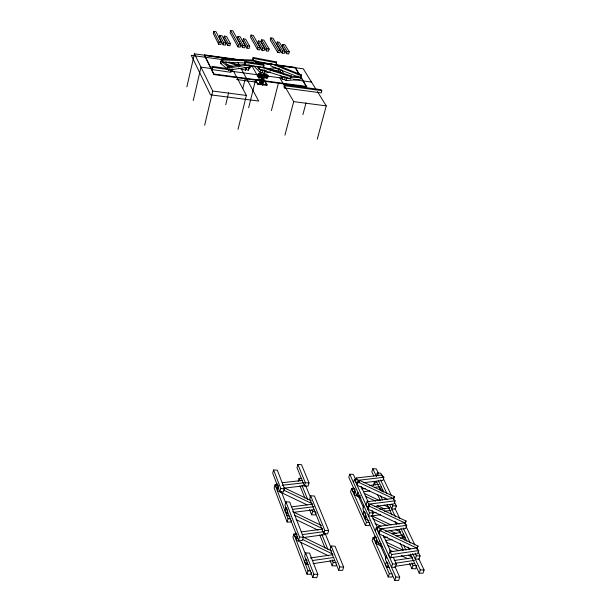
<?xml version="1.0" encoding="UTF-8"?>
<svg xmlns="http://www.w3.org/2000/svg" width="611" height="611" viewBox="0 0 611 611"><rect width="100%" height="100%" fill="white"/><g stroke="black" fill="none" stroke-linecap="round" stroke-linejoin="round"><path stroke-width="0.92" d="M213.758 31.352L213.27 33.513L218.639 44.168L220.892 44.488L221.396 42.296L215.989 31.673L213.758 31.352L219.143 41.983L218.639 44.168M186.89 86.808L194.458 53.837L236.411 59.611M193.244 100.548L200.996 67.141L212.223 68.661M301.009 76.925L306.699 86.999L214.033 74.58L204.395 55.433L204.517 54.898L243.239 60.229M227.246 68.569L212.193 66.37L211.666 68.615L212.093 69.57L230.912 72.312L231.454 70.074L231.004 69.119M219.83 35.476L219.318 37.638L223.152 44.802L225.406 45.115L225.917 42.938L222.068 35.797L219.83 35.476L223.664 42.625L223.152 44.802M212.093 69.57L212.62 67.325L212.193 66.37M214.033 74.58L204.517 54.898M224.298 36.11L223.786 38.272L227.659 45.435L229.904 45.749L230.423 43.572L226.528 36.431L224.298 36.11L228.17 43.259L227.659 45.435M204.647 125.232L212.743 91.054L194.458 53.837M226.864 68.47L220.38 63.284L220.907 61.062L222.244 61.047M253.496 60.061L221.846 59L221.319 61.222L222.373 62.223L245.653 62.979M227.46 66.897L226.925 69.135L228.59 70.12L248.998 67.118L249.532 64.903L229.117 67.882L227.46 66.897L245.095 64.338M228.59 70.12L229.117 67.882M222.373 62.223L222.908 59.993L221.846 59M230.63 30.55L230.118 32.688L237.962 46.879L240.199 47.192L240.726 45.023L232.829 30.863L230.63 30.55L238.481 44.71L237.962 46.879M237.969 36.431L237.458 38.577L242.437 47.505L244.675 47.818L245.202 45.649L240.184 36.744L237.969 36.431L242.964 45.336L242.437 47.505M260.339 81.92A1.497 0.527 14.3 0 0 259.858 82.355A1.497 0.527 14.3 0 0 260.935 82.997L261.47 80.492L260.866 83.264L262.142 83.432A1.497 0.527 14.3 0 0 262.623 83.004A1.497 0.527 14.3 0 0 261.546 82.363L260.271 82.187A1.497 0.527 14.3 0 0 259.79 82.622A1.497 0.527 14.3 0 0 260.866 83.264M261.814 82.164A1.497 0.527 14.3 0 1 262.211 83.165L263.211 80.171L262.577 82.684L260.63 82.424L260.171 81.599L260.866 78.979L263.043 79.216L262.814 80.117L261.653 79.957L261.416 78.231L262.707 78.407L262.867 79.147L262.478 78.766M225.734 104.718L228.621 92.742M243.399 38.821L242.88 40.975L246.913 48.132L249.143 48.445L249.67 46.283L245.614 39.135L243.399 38.821L247.44 45.97L246.913 48.132M261.393 79.926C261.707 81.301 260.37 78.002 261.004 79.651L260.408 82.042M245.034 61.589L244.492 63.804L244.912 64.743L263.456 67.592L264.005 65.377L263.562 64.438L245.034 61.589L245.454 62.521L244.912 64.743M238.313 68.081L245.393 70.219L246.462 67.271L248.761 67.974L250.9 65.133M245.393 70.219L246.462 67.271M242.811 88.519L245.255 78.582M245.92 69.494L248.211 70.196L248.761 67.974M253.175 57.495L252.832 60.581L276.08 65.01L276.638 62.811L276.409 61.925L253.175 57.495L252.832 60.581M251.037 35.071L250.51 37.202L257.506 49.621L259.728 49.926L260.263 47.78L253.221 35.385L251.037 35.071L258.041 47.467L257.506 49.621M258.316 40.945L257.789 43.083L261.951 50.239L264.166 50.553L264.7 48.399L260.515 41.25L258.316 40.945L262.486 48.086L261.951 50.239M238.03 129.356L246.393 95.446L233.738 71.571M255.894 63.307L256.437 61.108L222.908 59.993M261.676 39.799L261.149 41.938L266.381 50.866L268.596 51.171L269.138 49.017L263.868 40.112L261.676 39.799L266.923 48.704L266.381 50.866M248.685 107.658L255.505 80.186L257.643 84.165L266.954 85.403L264.746 81.469M256.07 79.751L255.581 80.423L256.07 79.751L260.706 80.369M258.277 73.679L257.72 75.924L258.27 76.91L267.572 78.162L268.137 75.917L267.58 74.939L258.277 73.679L258.827 74.657L258.27 76.91M270.345 71.93L264.082 73.473L262.226 72.533L260.08 72.404L260.63 70.196L256.841 66.24M255.719 79.888L257.75 84.127L258.247 83.692L266.992 84.708L266.763 85.341L266.625 84.807M260.087 74.695L260.217 74.168L259.179 73.855L266.144 75.092L265.143 74.84L265.014 75.359M259.713 76.757L260.095 75.42L262.195 75.703L262.119 77.223M259.82 76.971L259.935 75.489L259.889 77.07M260.362 74.733L260.492 74.206L261.493 74.458M259.759 76.765L260.714 77.009L261.233 76.459M261.05 75.665L260.859 76.291M260.714 77.009L260.981 76.558M261.332 75.703L261.096 76.161M270.78 37.89L270.253 40.013L277.715 52.454L279.914 52.76L280.464 50.614L272.957 38.203L270.78 37.89L278.257 50.301L277.715 52.454M262.226 72.533L262.783 70.326L264.571 69.883M260.271 82.187L261.004 79.651M261.355 77.605L261.936 79.247L261.355 77.605L262.402 79.079M291.439 75.955L290.332 78.88L258.338 68.768L258.896 66.561L290.905 76.673L291.439 75.955L263.02 66.981M262.86 78.116L264.219 77.658L263.135 79.109L262.333 79.071L261.699 77.65M260.996 77.047L261.814 77.039L262.15 75.695M260.63 82.424L261.256 79.904M261.714 77.857L262.256 77.605L262.417 78.338M262.264 75.802L262.325 77.666M261.951 78.277L262.165 76.887M261.653 79.957L261.882 79.056M262.287 77.727L263.043 79.216M262.631 76.955L262.402 77.872L261.936 77.811M262.417 78.659L262.562 77.582L263.356 78.239M261.623 82.355C258.323 81.477 263.013 84.455 261.607 82.088M262.577 78.391L262.814 80.117M262.432 79.644L262.539 79.201L262.203 79.705M263.02 77.65L262.669 79.048L262.425 78.613M264.082 73.473L264.639 71.266L266.427 70.823M262.333 81.019L262.745 79.346L263.211 80.171M262.883 78.72L262.325 78.506M262.142 83.432L262.738 80.66M261.195 79.132L263.211 79.422L262.562 77.582M264.731 75.321L264.861 74.802L263.86 74.55M264.441 77.536L264.754 76.047L267.022 76.642L260.049 75.413M262.6 85.311L264.158 79.086M264.456 80.873C264.784 83.233 265.648 78.995 262.562 80.621M264.372 77.383L265.373 77.643L265.884 77.101M265.709 76.291L265.716 76.81M265.373 77.643L265.693 77.215M265.991 76.329L265.51 76.933M265.655 77.673L266.465 77.666L266.801 76.322M277.257 42.022L276.722 44.145L282.122 53.065L284.321 53.378L284.863 51.232L279.433 42.327L277.257 42.022L282.664 50.919L282.122 53.065M276.409 61.925L276.08 65.01M282.694 44.404L282.152 46.528L286.521 53.684L288.713 53.989L289.263 51.851L284.871 44.71L282.694 44.404L287.063 51.538L286.521 53.684M279.448 72.472L278.387 69.937L278.753 68.478M271.421 110.576L278.616 82.34M284.604 79.621L285.169 77.414L286.719 78.414L300.757 77.07L300.184 79.27L286.154 80.621L284.604 79.621L282.282 79.239L282.847 77.032L287.04 77.23M284.543 84.784L283.97 87.014L284.543 87.999L321.21 92.88L321.798 90.672L321.18 89.687L284.543 84.784L285.116 85.769L284.543 87.999M286.154 80.621L286.719 78.414M298.932 74.267L295.182 67.378L276.294 64.781M290.332 78.88L290.905 76.673M284.947 135.153L293.685 101.625L285.536 87.648M300.574 75.504L271.2 63.636L270.65 65.835L300.001 77.704L300.574 75.504L301.582 74.97L275.691 64.514M301.582 74.97L301.009 77.169L300.001 77.704M302.903 114.608L306.012 102.862M317.269 139.148L326.259 105.879L317.407 91.597M273.606 469.974L272.705 473.143L279.861 491.763L283.596 491.954L284.52 488.762L277.295 470.18L273.606 469.974L280.785 488.571L279.861 491.763M276.89 484.859L275.042 484.76L274.133 487.929L287.094 521.954L290.889 522.13L291.363 520.519M278.249 486.509L277.562 488.899L275.767 486.547L276.684 483.37L278.471 485.714M278.272 487.517L277.356 490.702L307.127 504.907M285.91 501.837L284.97 505.06L298.535 540.33L302.399 540.491L303.384 537.222L289.683 502.021L285.91 501.837L299.512 537.061L298.535 540.33M297.885 464.467L296.969 467.598L304.423 485.921L308.089 486.119L309.029 482.95L301.513 464.666L297.885 464.467L305.355 482.759L304.423 485.921M287.582 510.773L286.872 513.187L285.031 510.75L285.971 507.535L287.353 509.36M287.628 511.842L286.681 515.073L290.08 516.7M298.183 481.392L299.1 478.253L301.834 478.398M287.094 521.954L288.041 518.731L275.042 484.76M295.419 534.067L293.883 534.006L292.921 537.252L306.974 574.157L310.915 574.287L311.419 572.637M297.297 536.03L296.564 538.474L294.67 535.939L295.64 532.685L297.061 534.579M297.267 536.924L296.297 540.185L328.489 555.804M310.686 495.811L309.731 498.996L323.838 533.678L327.641 533.838L328.634 530.6L314.398 495.995L310.686 495.811L324.831 530.44L323.838 533.678M316.101 512.598L315.375 514.989L311.648 514.813L312.611 511.621L311.9 509.864M305.637 552.924L304.645 556.224L312.84 577.555L316.811 577.685L317.835 574.363L309.556 553.077L305.637 552.924L313.863 574.225L312.84 577.555M308.44 564.281L306.569 564.556L307.318 562.082M306.974 574.157L307.982 570.85L293.883 534.006M324.739 533.105L324.25 534.717L303.025 537.596M355.953 480.223L353.311 474.388L349.744 474.189L348.782 477.298L356.992 495.697L360.612 495.88M331.2 546.028L330.184 549.297L338.7 570.246L342.603 570.384L343.649 567.092L335.049 546.188L331.2 546.028L339.747 566.947L338.7 570.246M353.326 488.861L351.531 488.762L350.561 491.878L365.431 525.475L369.105 525.643L369.869 523.268M353.479 482.514L354.449 479.383L356.251 479.475M356.266 477.993L355.289 481.14L357.191 483.446L358.168 480.299L356.266 477.993L381.951 475.007L383.876 477.29L382.883 480.406L363.614 482.69M354.983 490.503L354.25 492.848L352.364 490.534L353.334 487.402L355.228 489.724M355.167 491.496L354.181 494.627L360.979 497.835M393.469 499.882L394.492 496.728L359.566 480.376L358.107 482.071L357.122 485.218L387.809 499.615M336.562 564.289L336.05 565.923L332.185 565.778L333.209 562.51L332.132 559.867M358.833 482.736L359.566 480.376M356.992 495.697L357.977 492.55M378.346 473.212L376.315 468.912L372.794 468.713L371.824 471.799L373.84 476.106M363.858 505.656L362.85 508.818L378.4 543.63L381.203 543.744M367.012 501.738L366.004 504.923L367.959 507.321L368.975 504.136L367.012 501.738L393.094 498.461L394.492 496.728M373.336 485.394L374.314 482.308L376.964 482.453M376.277 476.122L377.262 473.013L380.798 473.212L382.394 476.58M365.691 514.462L364.935 516.83L362.987 514.424L363.988 511.262L365.943 513.668M369.12 520.702L364.882 518.693L365.89 515.524M399.373 524.039L367.914 509.162L368.929 505.977L370.396 504.205L406.086 521.038L405.032 524.23M365.431 525.475L366.447 522.306L351.531 488.762M354.449 479.383L369.487 512.766L368.471 515.951L372.152 516.127L373.176 512.942L372.015 510.376M379.897 489.732L380.393 488.174M382.967 490.037L380.294 489.9L381.295 486.784M375.001 537.451L373.145 537.375L372.114 540.567L388.222 576.952L392.025 577.082L392.567 575.463M375.207 530.974L376.246 527.759L378.11 527.843M378.186 526.445L377.147 529.661L379.164 532.15L380.21 528.927L378.186 526.445L404.681 522.856L406.086 521.038M376.819 539.383L376.04 541.781L374.039 539.284L375.07 536.084L376.582 537.955M382.669 546.708L375.902 543.469L376.941 540.269M416.946 549.32L418.031 546.089L381.547 528.752L380.073 530.608L379.026 533.831L410.439 548.8M381.02 530.363L381.547 528.752M378.4 543.63L379.446 540.407M391.934 504.09L392.743 505.816L391.72 508.971L395.34 509.146L396.371 506L394.37 501.791M358.107 482.071L393.094 498.461L395.08 500.829L394.049 503.983L374.482 506.488M386.458 556.056L385.396 559.302L394.782 580.32L398.616 580.45L399.716 577.181L395.172 567.115M418.031 546.089L416.626 547.998L389.711 551.909L388.642 555.17L390.719 557.759L417.641 553.78L418.741 550.549L416.626 547.998L380.073 530.608M389.352 567.222L387.496 567.504L388.298 565.068M390.719 557.759L391.796 554.498L389.711 551.909M388.222 576.952L389.299 573.706L373.145 537.375M376.246 527.759L392.537 563.93L391.46 567.199L395.271 567.336L396.363 564.075L393.24 557.186M405.116 537.161L402.351 537.038L403.413 533.854M403.023 536.466L402.496 538.054L400.61 538.322M368.929 505.977L404.681 522.856L406.735 525.315L405.673 528.507L385.564 531.272M394.782 580.32L395.875 577.051L349.744 474.189M416.526 566.405L415.709 568.81L411.967 568.681L413.059 565.465L411.867 562.922M415.136 553.26L416.335 555.796L415.236 559.027L418.986 559.172L420.085 555.941L418.077 551.718M418.825 558.836L424.11 569.994L422.995 573.233L419.222 573.103L420.33 569.857L412.654 553.535M248.211 70.196L251.434 65.912M375.902 543.469L376.88 542.224M258.338 68.768L258.911 68.065M364.882 518.693L365.859 517.494M367.914 509.162L368.891 507.978M273.919 71.044L278.387 69.937M270.001 69.944L277.15 68.188M268.153 69.012L275.309 67.256M394.912 566.382L414.373 563.441M394.836 560.424L412.433 557.805M395.989 563.151L414.533 560.363M313.137 563.602L334.713 560.455M391.796 554.498L418.741 550.549M312.267 560.577L333.858 557.461M310.304 557.958L332.812 554.727M385.495 540.452L392.102 539.521M392.071 533.724L400.572 532.548M383.7 537.657L387.481 537.13M395.989 535.939L402.611 535.015M380.21 528.927L406.735 525.315M301.17 531.944L322.387 529.111M302.155 534.594L323.395 531.738M371.442 515.982L380.745 514.76M379.798 509.223L390.024 507.909M372.458 512.82L376.177 512.339M384.556 511.247L391.071 510.399M293.44 512.362L314.1 509.757M368.975 504.136L395.08 500.829M291.6 506.832L312.244 504.274M292.509 509.383L314.115 506.679M363.415 491.733L369.823 490.954M361.643 488.945L365.309 488.51M374.474 487.402L379.973 486.738M369.815 485.432L378.973 484.34M284.023 488.143L304.347 485.768M358.168 480.299L383.876 477.29M282.221 482.736L302.529 480.399M282.167 485.287L304.354 482.721M290.783 76.879L298.267 76.169M230.469 71.357L232.486 71.319L233.02 69.089L231.676 69.112M220.38 63.284L221.717 63.269M251.236 63.154L254.031 63.246M307.982 570.85L310.342 570.934M389.299 573.706L392.155 573.805M313.863 574.225L317.835 574.363M395.875 577.051L399.716 577.181M392.537 563.93L396.363 564.075M333.209 562.51L336.302 562.624M413.059 565.465L416.801 565.603M339.747 566.947L343.649 567.092M420.33 569.857L424.11 569.994M416.335 555.796L420.085 555.941M299.512 537.061L303.384 537.222M324.831 530.44L328.634 530.6M288.041 518.731L290.889 518.861M366.447 522.306L369.204 522.436M312.611 511.621L315.406 511.758M369.487 512.766L373.176 512.942M392.743 505.816L396.371 506M280.785 488.571L284.52 488.762M305.355 482.759L309.029 482.95M260.63 70.196L262.783 70.326L264.639 71.266M212.743 91.054L246.393 95.446M293.685 101.625L326.259 105.879M262.89 78.17L261.814 77.039M264.189 77.597L264.739 76.375M262.623 77.773L261.623 77.177M261.653 77.849L262.493 78.025M261.248 78.025L262.524 78.2M261.836 78.437L262.791 78.567M261.462 80.049L263.074 80.148M214.163 74.046L306.837 86.464M260.171 81.599L261.783 81.813M285.116 85.769L321.798 90.672M236.602 79.522L256.559 82.187M260.874 82.875L262.142 83.05M259.255 73.992L266.075 74.97M258.827 74.657L268.137 75.917M230.79 71.166L256.864 74.695M268.168 76.222L282.58 78.162M293.601 79.651L311.503 82.073M264.754 76.047L262.333 75.955M255.52 61.917L271.574 64.132M238.275 59.863L240.138 60.122M256.07 62.314L271.177 64.392M276.844 65.171L303.277 68.806L315.925 89.214M204.395 55.433L234.616 59.588M255.39 62.444L271.444 64.651M276.164 65.301L295.052 67.897M222.312 59.588L191.266 55.334L210.467 94.812L258.697 101.067L240.994 68.363M219.143 41.983L221.396 42.296M223.664 42.625L225.917 42.938M228.17 43.259L230.423 43.572M238.481 44.71L240.726 45.023M242.964 45.336L245.202 45.649M247.44 45.97L249.67 46.283M258.041 47.467L260.263 47.78M262.486 48.086L264.7 48.399M266.923 48.704L269.138 49.017M278.257 50.301L280.464 50.614M282.664 50.919L284.863 51.232M287.063 51.538L289.263 51.851M212.62 67.325L231.454 70.074M258.201 83.684L257.697 83.463M245.454 62.521L264.005 65.377M253.374 58.373L276.638 62.811M228.774 61.925L240.268 65.4M225.566 61.841L237.969 65.591M244.163 67.462L245.935 67.997M226.811 64.598L232.119 66.202M364.263 493.39L379.538 500.569M365.363 496.3L375.566 501.104M384.075 505.106L389.176 507.504M367.776 501.035L369.472 501.837M377.117 505.434L384.754 509.039M371.595 515.737L391.071 524.964M372.679 518.739L387.099 525.575M395.577 529.6L400.671 532.013M375.047 523.52L380.981 526.331M389.451 530.356L396.233 533.579M284.161 487.815L311.358 500.768M283.382 489.953L312.336 503.754M386.022 542.026L402.932 550.099M387.954 545.524L398.96 550.786M408.278 555.239L412.517 557.263M389.436 549.946L392.82 551.565M401.282 555.613L408.049 558.851M292.669 511.667L321.501 525.506M294.426 515.111L322.455 528.584M296.014 519.564L318.079 530.172M303.171 537.077L331.956 551.007M302.361 539.391L332.896 554.185M223.634 61.612L230.133 66.79M220.907 61.062L228.117 66.82M253.771 65.805L260.08 72.404M388.054 563.609L386.496 561.669L385.426 564.908L387.496 567.504M307.081 560.6L305.615 558.63L304.614 561.921L306.569 564.556M264.975 81.11L266.992 84.685M295.182 67.378L299.55 74.534M300.391 76.65L306.699 86.999M279.777 77.788L284.573 86.006M262.89 78.674L263.135 79.109M262.142 77.444L263.211 79.422M262.119 81.859L262.577 82.684M251.778 65.56L260.171 80.621M237.816 62.49L239.634 65.851M383.593 479.1L391.582 495.911M406.048 526.384L414.869 544.966M394.981 508.398L399.831 518.647M377.262 473.013L378.484 475.61M380.523 479.925L387.038 493.734M403.168 527.912L410.348 543.118M263.013 66.652L263.456 67.592M372.794 468.713L376.437 476.458M378.255 480.33L383.8 492.122M389.742 504.762L395.378 516.769M400.923 528.561L406.888 541.254M381.409 490.098L382.196 491.786M384.968 497.698L385.762 499.386M403.283 536.764L404.872 540.162M408.049 546.944L409.248 549.488M376.261 481.277L380.294 489.9M387.137 504.526L391.941 514.79M395.141 521.641L396.348 524.207M398.746 529.34L402.351 537.038M410.363 554.169L419.222 573.103M374.314 482.308L375.498 484.844M380.615 495.827L382.578 500.05M403.565 545.096L405.941 550.19M377.651 494.704L380.401 500.63M400.136 543.179L403.291 549.976M409.607 563.579L411.967 568.681M361.154 486.417L368.135 501.822M383.487 535.671L390.895 552.023M371.824 515.386L377.705 528.408M358.199 495.827L363.583 507.863M379.958 544.447L386.144 558.278M281.946 69.814L283.741 74.038M279.296 68.592L281.075 72.808M280.861 75.856L282.282 79.239M305.607 485.47L310.609 497.759M325.22 533.586L330.971 547.677M299.1 478.253L300.169 480.888M301.941 485.279L307.631 499.324M321.791 534.304L327.855 549.289M299.955 485.783L304.912 498.102M309.525 509.536L311.648 514.813M319.736 534.877L325.067 548.12M330.047 560.486L332.185 565.778M281.427 491.916L285.795 503.235M300.765 542.056L305.5 554.33M266.915 76.428L266.801 77.91L266.915 76.428"/></g></svg>
